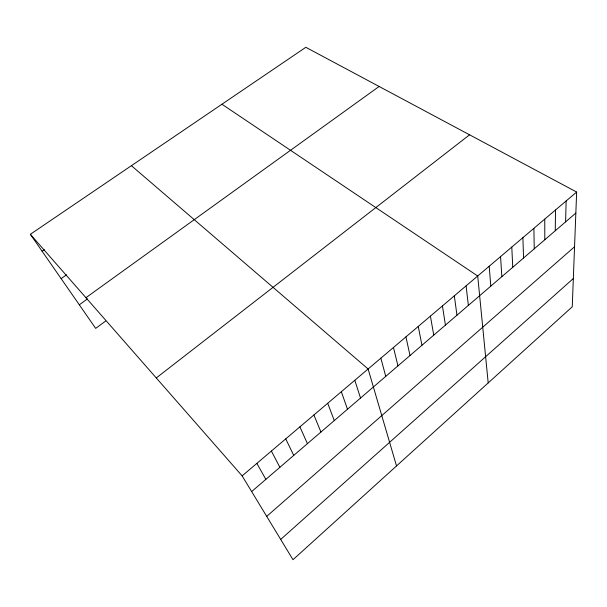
<?xml version="1.0" encoding="UTF-8"?>
<svg xmlns="http://www.w3.org/2000/svg" width="607" height="607" viewBox="0 0 607 607"><rect width="100%" height="100%" fill="white"/><g stroke="black" fill="none" stroke-linecap="round" stroke-linejoin="round"><path stroke-width="0.91" d="M555.261 230.759L555.504 209.992M565.603 221.874L566.134 200.97M576.65 192.047L572.249 306.801L292.991 559.707L242.132 475.88L30.35 234.294L305.822 47.293L576.65 192.047L242.132 475.88M280.692 539.433L573.334 278.514M266.701 516.382L574.548 246.776M251.647 491.556L575.846 213.08M156.28 377.949L469.575 134.815M105.603 321.088L95.686 328.387L30.35 234.294M79.312 304.797L87.438 298.932M85.936 297.696L379.117 86.467M61.14 278.636L66.55 274.819M42.103 251.215L44.372 249.659M221.934 104.237L477.709 276.003L488.195 382.918M131.408 165.688L368.115 368.988L396.53 465.941M256.86 463.384L265.851 479.355M271.39 451.054L279.88 467.299M285.738 438.884L293.735 455.402M299.904 426.858L307.423 443.649M313.895 414.991L320.936 432.032M327.704 403.276L334.29 420.568M341.339 391.705L347.477 409.232M354.807 380.278L360.512 398.04M380.87 358.168L385.741 376.37M393.473 347.47L397.949 365.884M405.931 336.9L410.021 355.52M418.246 326.452L421.948 345.269M430.416 316.126L433.747 335.132M442.442 305.92L445.417 325.109M454.332 295.837L456.95 315.2M466.085 285.859L468.361 305.404M489.196 266.253L490.797 286.125M500.555 256.609L501.837 276.648M511.792 247.079L512.756 267.27M522.9 237.656L523.553 257.998M533.887 228.331L534.236 248.817M544.752 219.112L544.805 239.742"/></g></svg>
